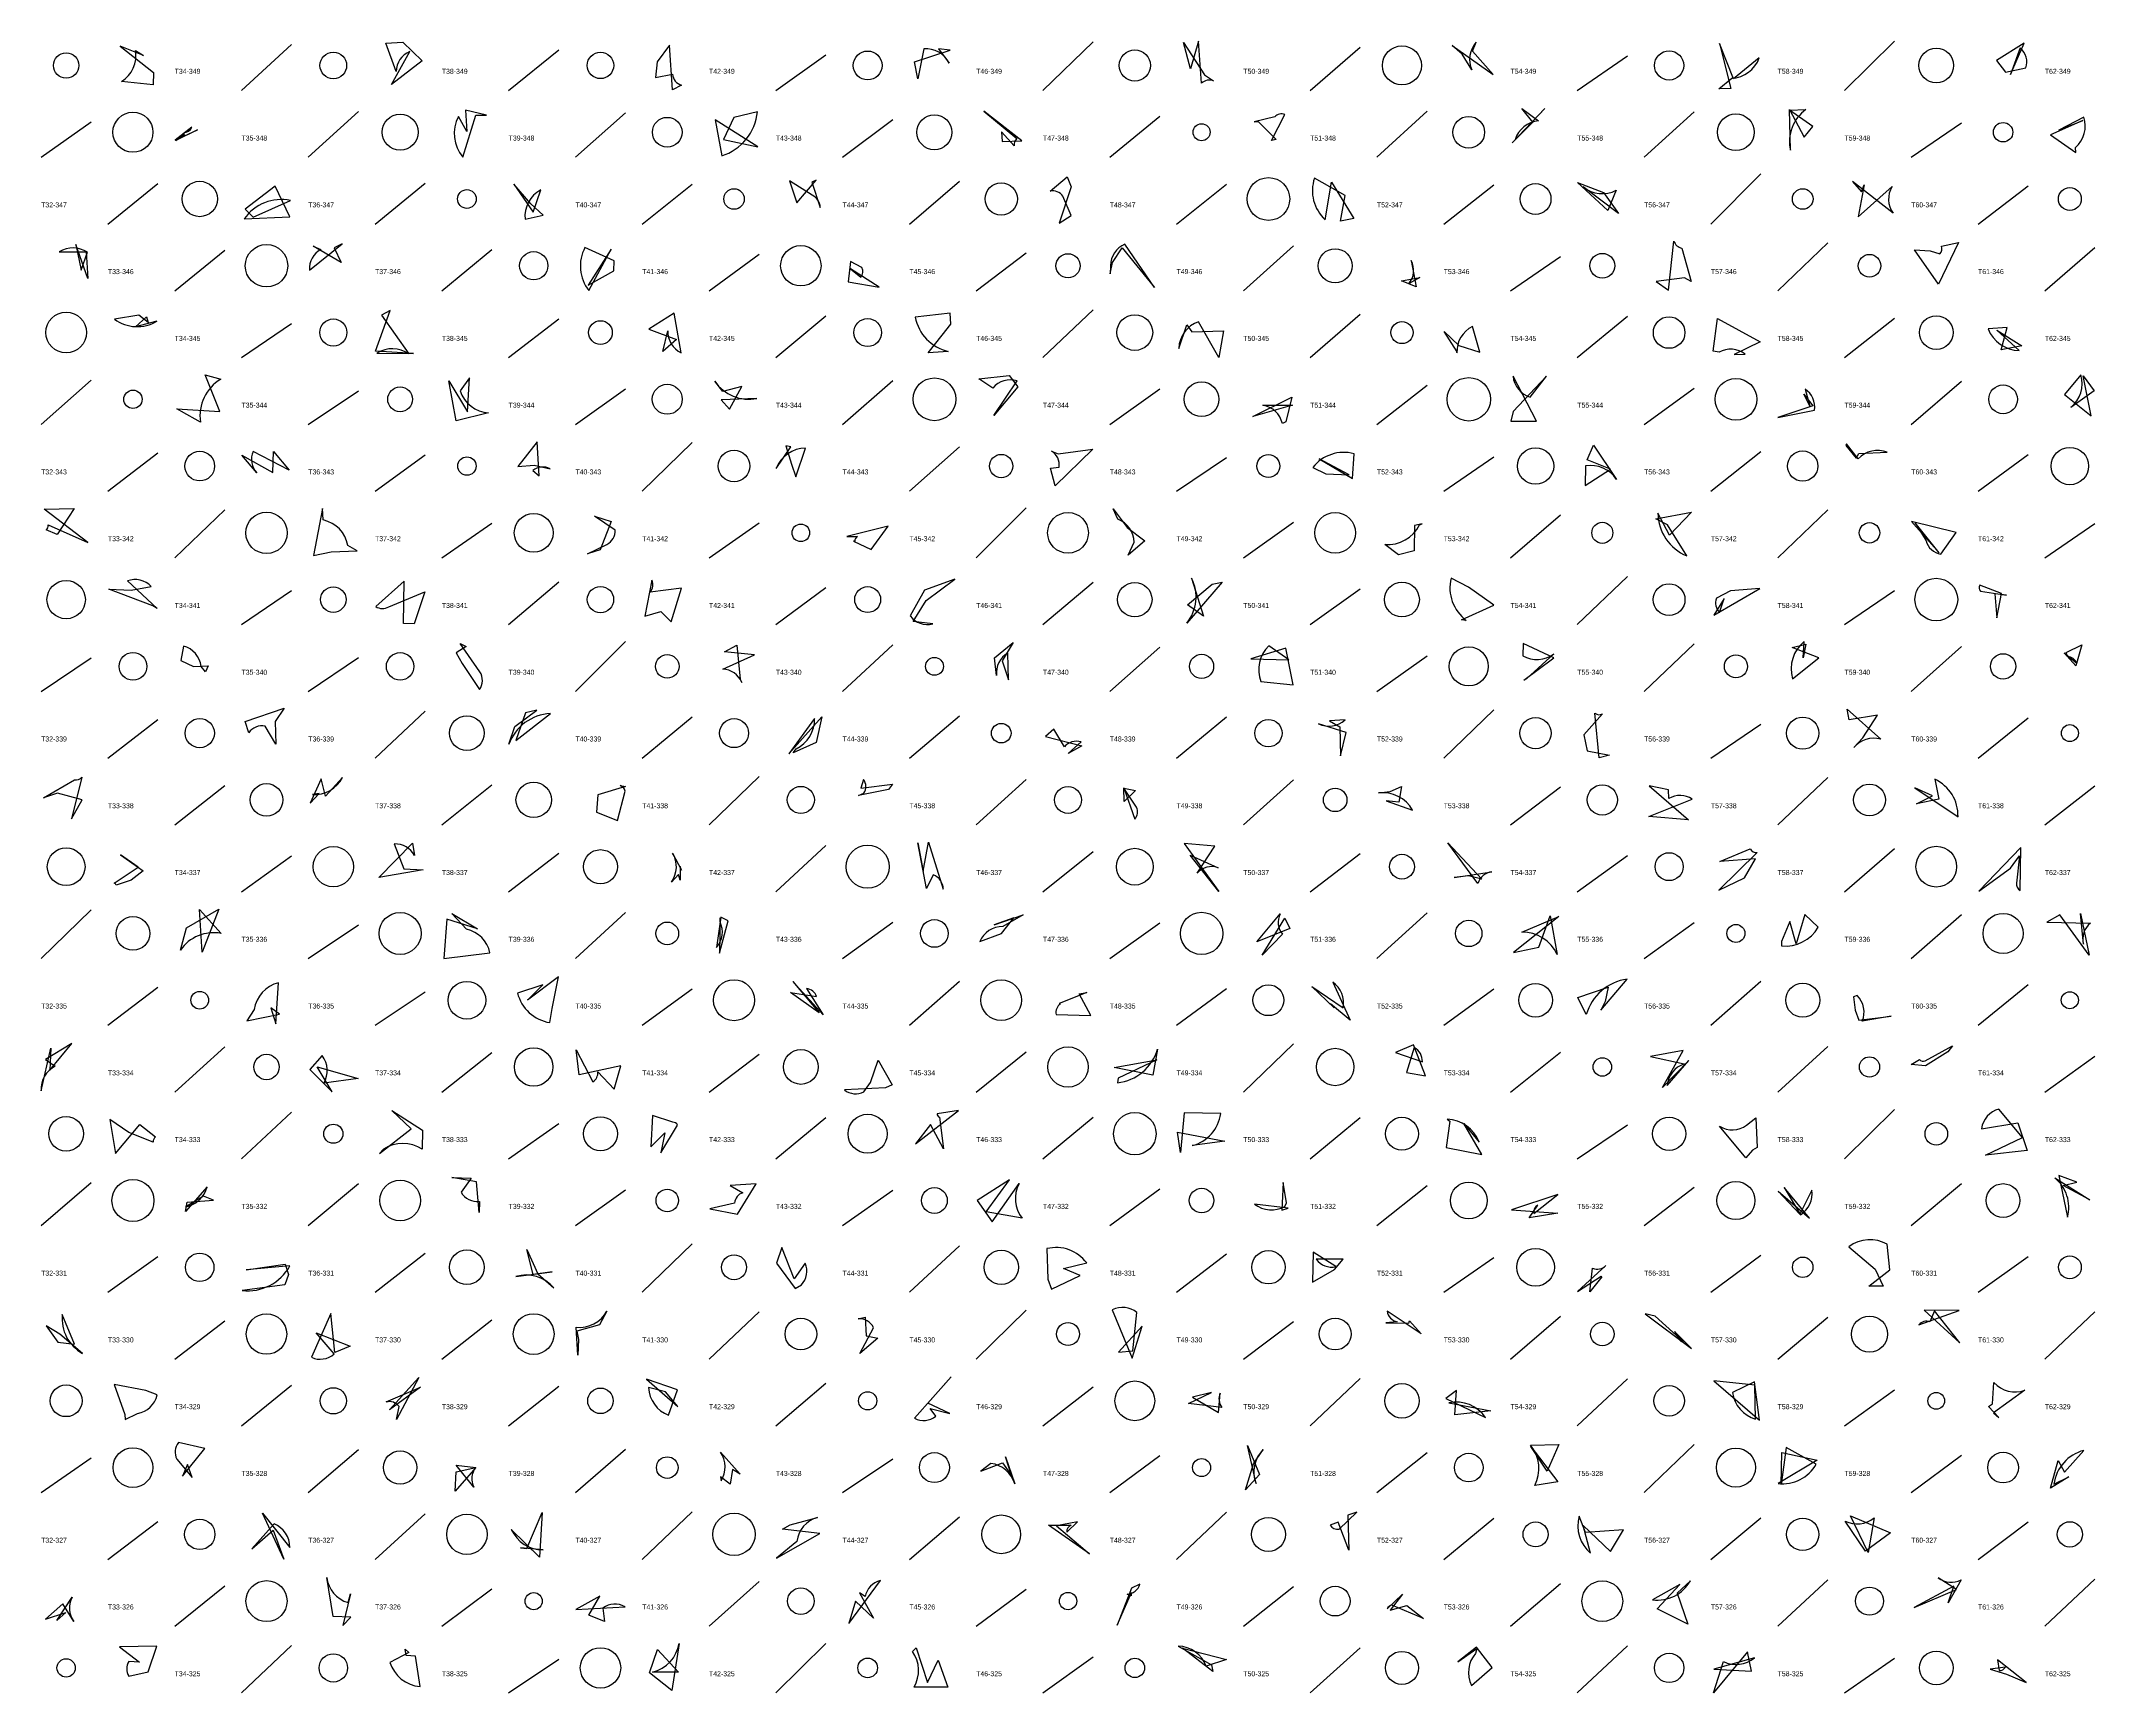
# Model space of a CAD drawing. Header units: millimetres. Extents: x -1 to 9990, y 0 to 15990.
# Drawn here: x 1280 to 2510, y 13000 to 13990 of the extents above; entities that cross this region are included whole.
import ezdxf

# ---------------------------------------------------------------- set-up
doc = ezdxf.new("R2010")
doc.units = ezdxf.units.MM
doc.layers.add('TEXT', color=3, linetype='Continuous')
doc.layers.add('WALL', color=1, linetype='Continuous')

msp = doc.modelspace()

# ---------------------------------------------------------------- linework, layer by layer
for points in [[(1347.4, 13970.7), (1347.2, 13963.4), (1328.2, 13965.4, 0.3), (1336.6, 13983.9), (1341.3, 13981), (1327.4, 13986.5)], [(1508.3, 13977.8), (1489.8, 13963.6), (1500.8, 13983.3, 0.3), (1492.6, 13971.3), (1486.5, 13988.4), (1496.7, 13988.9)], [(1649, 13977.1), (1647.9, 13967.8), (1658.1, 13969.7, 0.3), (1663.5, 13963.2), (1658.2, 13960.3), (1656.3, 13987.2)], [(1964.1, 13988.8), (1976.7, 13969.3), (1982.2, 13965.7, 0.3), (1974.9, 13964.3), (1973.1, 13989.5), (1968.4, 13973)], [(2149.6, 13969.5), (2137.3, 13983.6), (2139.5, 13988.9, 0.3), (2136.8, 13972.3), (2131, 13981.8), (2125, 13986.9)], [(2292, 13961.1), (2284.7, 13961), (2292.5, 13967.3, 0.3), (2309, 13979.5), (2293.5, 13967), (2285.1, 13988.2)], [(2451.1, 13977.9), (2456.5, 13970.9), (2468.7, 13973.5, 0.3), (2465.3, 13985.6), (2459.5, 13969.6), (2467.6, 13988.3)], [(1824.5, 13984.2), (1817.4, 13984.9), (1823.9, 13976.4, 0.3), (1808.7, 13984.9), (1805.1, 13966.9), (1803.1, 13977.1)], [(2173.4, 13941), (2166.8, 13949.3), (2176.7, 13941.9, 0.3), (2162.8, 13930.5), (2180.5, 13949.2), (2160.9, 13928.6)], [(2341.1, 13938.4), (2327, 13948.2), (2336.9, 13948.6, 0.3), (2327.6, 13924.2), (2327, 13948.7), (2335.8, 13932.1)], [(1360.6, 13930.1), (1365.9, 13933.6), (1365.3, 13934.7, 0.3), (1370.3, 13938.1), (1360.3, 13930.2), (1373.6, 13936.5)], [(1534.2, 13948.3), (1534.9, 13935.5), (1529.9, 13944.4, 0.3), (1532.5, 13920.1), (1540.4, 13945.2), (1546.8, 13945.3)], [(1709.3, 13926.2), (1683.7, 13942.4), (1687.6, 13920.8, 0.3), (1709, 13947.3), (1694.9, 13943.8), (1688.7, 13930.6)], [(1867.3, 13929.9), (1844.6, 13947.6), (1864.4, 13931.2, 0.3), (1862.8, 13926.8), (1855.1, 13935.2), (1855.5, 13929.4)], [(2019.7, 13930.7), (2016.9, 13930), (2024.8, 13945.6, 0.3), (2018.8, 13944.2), (2006.5, 13941.2), (2008.9, 13941.4)], [(2483.4, 13933.5), (2498.6, 13922.9), (2498.3, 13925.9, 0.3), (2503.4, 13944.1), (2488.4, 13936.2), (2502.7, 13942)], [(1402.2, 13888.9), (1407, 13884.1), (1429.3, 13894.1, 0.3), (1401.7, 13883.2), (1428.9, 13884.4), (1420.1, 13902.7)], [(1563.2, 13903.8), (1574.7, 13887.2), (1579.2, 13900.4, 0.3), (1569.8, 13882.9), (1580.7, 13885.3), (1573.3, 13892.1)], [(1744.1, 13906.3), (1741.6, 13905), (1746.6, 13889.9, 0.3), (1741.7, 13897.2), (1728.2, 13905.8), (1732.5, 13892.8)], [(1889.6, 13880.5), (1896.9, 13885.1), (1891.9, 13896.7, 0.3), (1884.4, 13899.7), (1894.5, 13908.2), (1896.8, 13902.2)], [(2058.1, 13881.8), (2060.9, 13897.1), (2042.6, 13907.5, 0.3), (2049.1, 13882.6), (2052.8, 13905.1), (2066.2, 13883.3)], [(2215.6, 13898.9), (2224.7, 13886.4), (2203.6, 13902.3, 0.3), (2223.3, 13900.2), (2218.3, 13888.2), (2200.2, 13904.8)], [(2371.9, 13903.4), (2368.3, 13884.3), (2388.5, 13902.4, 0.3), (2389.1, 13886.5), (2364.9, 13905.4), (2370.2, 13899.3)], [(1300.7, 13867.7), (1303.9, 13852.4), (1307.7, 13863.1, 0.3), (1290.9, 13863.3), (1306.9, 13863.3), (1307.9, 13847.4)], [(1459.6, 13857), (1442.9, 13866.8), (1447.6, 13864.8, 0.3), (1440.7, 13852.4), (1460.3, 13868.2), (1455.5, 13865.8)], [(1623, 13851.9), (1623.2, 13857.9), (1605.7, 13866, 0.3), (1608.1, 13840.2), (1621.3, 13865), (1607.6, 13843.3)], [(1927.4, 13865.7), (1946.8, 13842), (1929, 13867.9, 0.3), (1920.4, 13855), (1920.2, 13850.1), (1921.7, 13856.9)], [(2247.2, 13845.6), (2254.6, 13840.3), (2257.9, 13869.8, 0.3), (2262.7, 13865.6), (2268.1, 13845.6), (2264.3, 13847.8)], [(2402, 13864.6), (2411.4, 13864), (2417.2, 13862.1, 0.3), (2418.1, 13866.8), (2428.3, 13869), (2416.3, 13843.9)], [(1781.8, 13842.2), (1764.7, 13853.2), (1771, 13848.1, 0.3), (1771.5, 13853.9), (1764.7, 13857.5), (1763.3, 13845.4)], [(2105.7, 13847.9), (2099.3, 13844.3), (2099.1, 13844.2, 0.3), (2100.6, 13858.1), (2103.5, 13842.4), (2094.8, 13846)], [(1344.1, 13821.1), (1338.5, 13825.5), (1323.9, 13823, 0.3), (1349.4, 13821.8), (1336.5, 13818.5), (1343.2, 13824.5)], [(1489, 13828.3), (1483.9, 13825.5), (1500.2, 13802.2, 0.3), (1481.1, 13802.7), (1503, 13802.4), (1480.2, 13803.8)], [(1660.5, 13810.9), (1652.3, 13803.6), (1655.3, 13816.1, 0.3), (1663.4, 13802.9), (1659.2, 13826.7), (1643.9, 13817)], [(1824.8, 13820.1), (1824.4, 13826.7), (1803.5, 13824.3, 0.3), (1823.3, 13803.7), (1811.3, 13802.8), (1819.7, 13813.4)], [(1988.1, 13816.1), (1985.3, 13800.1), (1973.1, 13821.5, 0.3), (1961.3, 13805.5), (1966.2, 13819.6), (1969.2, 13815.4)], [(2129, 13807.2), (2141.6, 13803.3), (2137.2, 13818.6, 0.3), (2127.9, 13802.9), (2128, 13803.5), (2120.3, 13815.6)], [(2309.6, 13809.5), (2293.9, 13801.9), (2300.5, 13802, 0.3), (2284.9, 13803.2), (2281.4, 13803.8), (2283.9, 13823.5)], [(2453.9, 13804.7), (2457.5, 13818.1), (2446, 13817.2, 0.3), (2464.7, 13804.2), (2451.2, 13816.5), (2466.2, 13807)], [(1387, 13767.6), (1378.3, 13789.6), (1387.6, 13787.1, 0.3), (1375.4, 13761.4), (1364.1, 13767.7), (1361.3, 13769.2)], [(1865, 13782.4), (1850.5, 13765.2), (1864.6, 13786.1, 0.3), (1850, 13781.7), (1841.6, 13787.3), (1859.7, 13789.3)], [(2160.1, 13762), (2175.5, 13761.9), (2161.5, 13788.9, 0.3), (2171.8, 13776.2), (2181.6, 13788.9), (2161.5, 13767.6)], [(2502.9, 13789), (2509.5, 13780), (2495.6, 13770.1, 0.3), (2501.6, 13789.6), (2491.8, 13777.8), (2507.8, 13765)], [(1535.4, 13767.4), (1536.6, 13787.8), (1530.9, 13780.1, 0.3), (1548, 13766.8), (1528.5, 13762.2), (1524.1, 13786.1)], [(1699.7, 13782.6), (1688.3, 13779.7), (1683.5, 13785.8, 0.3), (1708.6, 13775.5), (1687.3, 13774.6), (1692.3, 13769.1)], [(2341, 13771), (2320.1, 13764.1), (2342, 13768.4, 0.3), (2336.4, 13781.1), (2339.2, 13770.8), (2335.6, 13778.1)], [(2029.1, 13776.2), (2025.5, 13761.5), (2023.4, 13760.5, 0.3), (2011.7, 13771.5), (2029.4, 13771.5), (2005.7, 13764.6)], [(1419.2, 13743.7), (1428.6, 13732.5), (1407, 13743.8, 0.3), (1409.1, 13730.9), (1400.3, 13741.5), (1418.7, 13731.2)], [(1565.6, 13734.8), (1575.3, 13735.6), (1584.8, 13733.4, 0.3), (1574.5, 13732.3), (1578.2, 13729.2), (1577.1, 13749.5)], [(1729.3, 13736.1), (1732, 13728.5), (1737.8, 13745.8, 0.3), (1720.2, 13733.6), (1728.9, 13746.6), (1726, 13747.2)], [(1887.3, 13723.2), (1884.5, 13733.8), (1889.6, 13734.4, 0.3), (1885.2, 13744), (1889.1, 13742.3), (1909.8, 13745.2)], [(2045.5, 13739.4), (2065.3, 13727.5), (2066.3, 13742.4, 0.3), (2041.6, 13734.2), (2049.5, 13730.3), (2063.4, 13729.7)], [(2205.9, 13738.7), (2209.7, 13747.6), (2223.5, 13727, 0.3), (2204.9, 13735.1), (2204.7, 13723.3), (2219.9, 13733.1)], [(2367, 13739.7), (2368.7, 13742.5), (2385.6, 13743.3, 0.3), (2368.2, 13739.4), (2361.3, 13748.4), (2360.8, 13747.4)], [(1299.7, 13709.6), (1289.7, 13694.1), (1283.1, 13696.8, 0.3), (1284.2, 13699.7), (1307.9, 13689.3), (1281.9, 13709.2)], [(1453.7, 13683.7), (1469.2, 13684.3), (1463.7, 13687.5, 0.3), (1449, 13702.7), (1448.5, 13709.5), (1443.2, 13681.5)], [(1614.9, 13684.9), (1607.3, 13682.5), (1618.8, 13688.1, 0.3), (1623.8, 13696.7), (1611.4, 13705), (1621.3, 13701.8)], [(1941.1, 13690.2), (1931, 13681.6), (1934.7, 13689.4, 0.3), (1924.8, 13703.1), (1922, 13709.4), (1930.4, 13698.1)], [(2268.3, 13707.3), (2255.3, 13693.7), (2248.3, 13706.8, 0.3), (2265.6, 13681.2), (2254, 13699.7), (2247.1, 13703.3)], [(1787.2, 13698.9), (1762.6, 13692.8), (1769, 13692.8, 0.3), (1767.3, 13690), (1766.5, 13690), (1777.1, 13685)], [(2102.3, 13684.2), (2093, 13681.9), (2084.8, 13688, 0.3), (2105.5, 13699.7), (2107, 13700.3), (2102.5, 13699.3)], [(2416.8, 13683.1), (2402.4, 13700.9), (2408.9, 13690.3, 0.3), (2417.7, 13682.3), (2427, 13695.2), (2400.2, 13701.7)], [(1320.6, 13661.2), (1333.9, 13660.6), (1345.9, 13662.9, 0.3), (1331.7, 13666.2), (1349.6, 13649.7), (1346.9, 13651.3)], [(1497, 13640.7), (1497.4, 13666.1), (1480.4, 13650.9, 0.3), (1488.2, 13650.7), (1509.8, 13659.7), (1503.4, 13640.4)], [(1657.4, 13641.6), (1663.5, 13661.8), (1644.8, 13659.5, 0.3), (1645.7, 13666.6), (1641.5, 13645.1), (1651.2, 13647.9)], [(1827.2, 13667.3), (1809.1, 13660.6), (1800.5, 13645.2, 0.3), (1814, 13640.5), (1802.2, 13641.9), (1810.1, 13654.5)], [(1981.3, 13664.2), (1987.3, 13665.5), (1966.1, 13640.9, 0.3), (1968.9, 13667.9), (1976.1, 13645.1), (1966.5, 13651.8)], [(2149.2, 13652.2), (2134.9, 13662.5), (2124.4, 13667.8, 0.3), (2133.5, 13642.5), (2130.6, 13642.8), (2150, 13651.6)], [(2309.4, 13661.7), (2291.7, 13660.3), (2283.3, 13655.8, 0.3), (2285.2, 13647.3), (2287.9, 13655.7), (2281.8, 13645.6)], [(2451.2, 13644), (2454.1, 13658.6), (2441, 13663.6, 0.3), (2441.4, 13660), (2457, 13657.6), (2450.1, 13658.4)], [(1528.5, 13623.1), (1532.1, 13616.8), (1542.6, 13601.1, 0.3), (1542.8, 13611.7), (1530.9, 13628.8), (1534.5, 13626.9)], [(1855.6, 13618.4), (1859.3, 13607), (1859, 13623, 0.3), (1852.2, 13609.6), (1850.9, 13620.2), (1862.2, 13629.4)], [(2186, 13620.1), (2167.5, 13628.8), (2167.4, 13621.4, 0.3), (2186, 13622.5), (2169.5, 13607.5), (2167.9, 13606.7)], [(2336.8, 13628.4), (2335.2, 13620.2), (2335.9, 13629.9, 0.3), (2328.9, 13607.6), (2344.7, 13620.2), (2328.6, 13626.3)], [(1380, 13615.3), (1378.4, 13611.8), (1375.9, 13614.9, 0.3), (1365.2, 13627.2), (1363.6, 13618.5), (1371.2, 13615)], [(1696.7, 13627.7), (1698.6, 13607.4), (1699.6, 13605.4, 0.3), (1688.2, 13613.3), (1707.2, 13622), (1689.2, 13623.8)], [(2004.4, 13619.5), (2027.3, 13619), (2015.2, 13627.4, 0.3), (2010.5, 13605.9), (2029.9, 13603.9), (2025.4, 13625.9)], [(2498.5, 13615.4), (2491.6, 13623.1), (2499.1, 13617, 0.3), (2493.6, 13620.8), (2492.7, 13623.4), (2502.1, 13628)], [(1420.1, 13581.9), (1420.5, 13568.4), (1414.1, 13579.2, 0.3), (1404.4, 13575.2), (1402.3, 13581.9), (1425.5, 13589.9)], [(1570, 13587.1), (1564.3, 13570.6), (1585, 13586.8, 0.3), (1560.1, 13568.3), (1563.7, 13579), (1576.8, 13588.8)], [(1744.2, 13569.4), (1730.4, 13563.2), (1732.2, 13565.7, 0.3), (1743.2, 13583.7), (1727.8, 13562.6), (1747.5, 13584.7)], [(2058.1, 13561.5), (2061.6, 13575.3), (2045, 13580.6, 0.3), (2061, 13582.9), (2051.5, 13582.4), (2057.7, 13578.8)], [(2219.2, 13561.8), (2213.1, 13560.3), (2210.6, 13586.9, 0.3), (2215, 13586.5), (2203.9, 13573.9), (2206, 13564.5)], [(2362.9, 13583), (2361.6, 13589.3), (2381.7, 13571.4, 0.3), (2365.6, 13566.3), (2371, 13572.2), (2379.7, 13585.7)], [(1903.3, 13567.3), (1895.1, 13562.9), (1902.8, 13569.7, 0.3), (1892.8, 13566.7), (1886.5, 13577.4), (1881.6, 13572.9)], [(1289.9, 13539.1), (1281.5, 13536.2), (1299.9, 13547.1, 0.3), (1304.4, 13548.7), (1298.2, 13523.6), (1304.6, 13535.1)], [(1441.2, 13533.1), (1446.6, 13538.8), (1442.5, 13538.3, 0.3), (1460.5, 13548.5), (1450.4, 13537.3), (1447.7, 13547.6)], [(1612.6, 13527.6), (1625.1, 13522.6), (1629.7, 13540.3, 0.3), (1626.8, 13543.6), (1629.9, 13543.1), (1613.4, 13538.1)], [(1787.5, 13541.3), (1769.5, 13537.7), (1772.8, 13539, 0.3), (1772.6, 13547.3), (1771, 13542), (1789.8, 13544.5)], [(2093.2, 13533.6), (2085.5, 13534.4), (2101.4, 13528.9, 0.3), (2081, 13539.2), (2087.9, 13540.1), (2094.7, 13543.1)], [(2266.6, 13523.1), (2242.8, 13525.1), (2268.8, 13535.4, 0.3), (2254.9, 13535.8), (2254.6, 13541.1), (2243.1, 13543.4)], [(2412.8, 13537.4), (2402.2, 13542.2), (2428, 13524.9, 0.3), (2414.1, 13547.4), (2416.6, 13535.4), (2403.1, 13532.7)], [(1928.7, 13534.1), (1928.5, 13542.3), (1935, 13523.5, 0.3), (1936, 13530.6), (1928.4, 13542), (1935.5, 13540.6)], [(1482.2, 13488.5), (1502.5, 13509), (1503.6, 13501.7, 0.3), (1491.5, 13508.6), (1497.2, 13493.8), (1508.9, 13493.1)], [(1808.2, 13492.3), (1811.4, 13509.6), (1820.3, 13481.5, 0.3), (1814.3, 13490.2), (1810.3, 13481.9), (1805, 13509.3)], [(1985.4, 13480.1), (1968.2, 13501.8), (1984.9, 13494.4, 0.3), (1972.3, 13491.1), (1982.9, 13507.2), (1964.6, 13508.8)], [(2134.9, 13489.6), (2126.3, 13488.5), (2148.9, 13491.9, 0.3), (2140.4, 13484.9), (2122.4, 13509.3), (2142.8, 13487.6)], [(2306.7, 13499.8), (2285.3, 13498.2), (2303.5, 13505.7, 0.3), (2307.7, 13503.5), (2284.7, 13480.9), (2300.2, 13488.4)], [(2459.4, 13494.1), (2464.9, 13501.5), (2463.1, 13485.2, 0.3), (2465.2, 13480.7), (2465.7, 13506.5), (2440.4, 13480.4)], [(1341.2, 13492.6), (1333.9, 13487), (1325, 13484, 0.3), (1323.8, 13485.1), (1338.1, 13494.7), (1327.6, 13502.1)], [(1662.8, 13487), (1661.8, 13490.3), (1657.5, 13485.7, 0.3), (1658.2, 13503.1), (1663.6, 13492.9), (1662.7, 13495.1)], [(1376.4, 13443.7), (1374.9, 13469.4), (1387.8, 13455, 0.3), (1363.4, 13444.9), (1367.1, 13458.4), (1386.5, 13469.5)], [(1523, 13463.6), (1521.2, 13440), (1548.8, 13443.3, 0.3), (1534.7, 13457.5), (1525.9, 13466.9), (1541.3, 13457.8)], [(1691.5, 13462.5), (1687.1, 13464.7), (1684.5, 13446.6, 0.3), (1686.6, 13462), (1686.7, 13464.4), (1686.3, 13443.2)], [(1850.7, 13460.2), (1868.1, 13466.1), (1855.9, 13459.2, 0.3), (1842.1, 13450.1), (1855.2, 13455), (1862.5, 13464.3)], [(2027.8, 13457.9), (2008.1, 13450), (2022.1, 13466.7, 0.3), (2023.4, 13454.6), (2011.3, 13441.9), (2024.9, 13464.1)], [(2176.9, 13446.8), (2183.7, 13465.5), (2187.9, 13442.4, 0.3), (2166.8, 13455.8), (2188.9, 13465.2), (2161.8, 13443.6)], [(2327.3, 13462.1), (2322.2, 13450.2), (2322.3, 13447.6, 0.3), (2344.2, 13458.8), (2336.3, 13466.3), (2331.1, 13448.8)], [(2488.9, 13466.2), (2481.2, 13461.8), (2507.3, 13461.2, 0.3), (2503.1, 13448.5), (2501.4, 13466.9), (2506.5, 13441.9)], [(1417.5, 13410.4), (1420.5, 13400.8), (1422.2, 13425.5, 0.3), (1407.6, 13409.4), (1403.3, 13402.7), (1422.7, 13406.6)], [(1571.2, 13415.1), (1580.5, 13424.2), (1565.3, 13419.3, 0.3), (1584.7, 13401.6), (1586, 13410), (1589.8, 13429)], [(1745.9, 13407.5), (1728.8, 13419.6), (1744.4, 13417.2, 0.3), (1738.4, 13422), (1748.3, 13406.3), (1730.2, 13426.3)], [(1906.2, 13419.7), (1889.7, 13413.1), (1890.5, 13412.9, 0.3), (1887.9, 13406.4), (1908.7, 13405.8), (1901.6, 13418.9)], [(2054.4, 13410.5), (2041, 13423.2), (2059.8, 13410.4, 0.3), (2053.5, 13425.8), (2063.9, 13403.1), (2052.2, 13412.9)], [(2216.7, 13414.2), (2214, 13409), (2229.9, 13427.6, 0.3), (2205.4, 13406.4), (2200.3, 13416.7), (2218.5, 13422.8)], [(2368.7, 13403), (2388, 13405.4), (2370.7, 13402.4, 0.3), (2367.6, 13417.8), (2365.4, 13417), (2366.5, 13409.1)], [(1298.4, 13389), (1282.7, 13379.4), (1288.5, 13375.5, 0.3), (1280, 13360.8), (1285.9, 13386.3), (1285.3, 13373)], [(1602.2, 13370.3), (1600.5, 13385.2), (1610.4, 13366.2, 0.3), (1613.4, 13372), (1623.2, 13361.7), (1627.1, 13375.7)], [(1948.2, 13379.2), (1925.1, 13368.3), (1924.6, 13365.5, 0.3), (1948.6, 13385.6), (1945.7, 13370), (1922.6, 13374.6)], [(2101.9, 13388.2), (2091.1, 13383.6), (2107.2, 13378.1, 0.3), (2102.3, 13386.6), (2097.8, 13371.7), (2109.1, 13369.6)], [(2263.5, 13384.8), (2243.9, 13381.2), (2264, 13376.8, 0.3), (2253.8, 13364), (2266.7, 13378.9), (2251.1, 13362.7)], [(2408.6, 13375.7), (2400, 13376.5), (2404.9, 13379.4, 0.3), (2408.3, 13378.6), (2424.7, 13387.7), (2422, 13384.1)], [(1445.4, 13375.1), (1469.9, 13368.2), (1449.4, 13365.3, 0.3), (1448.3, 13381.8), (1440.9, 13373.5), (1454.3, 13360.2)], [(1789.6, 13364.3), (1785.7, 13362.6), (1761.1, 13361.3, 0.3), (1772.7, 13360.2), (1776.7, 13365.8), (1781.4, 13379.1)], [(1490.1, 13348.9), (1508.4, 13337.2), (1508.3, 13325.7, 0.3), (1485, 13325.8), (1482.6, 13323.1), (1501.6, 13338)], [(1653.5, 13335.5), (1651.2, 13323.6), (1661.2, 13340.2, 0.3), (1658.3, 13341.9), (1646.1, 13345.9), (1645.1, 13327.2)], [(1803.7, 13328.9), (1829.5, 13348.9), (1816.6, 13346.9, 0.3), (1818, 13344.9), (1820.5, 13326), (1812.6, 13340.6)], [(1960.5, 13336), (1988.9, 13330.6), (1969.4, 13327.9, 0.3), (1986.5, 13347.1), (1964.5, 13347.5), (1962.3, 13323.8)], [(2444.4, 13322.1), (2466.6, 13332.8), (2452.5, 13349.8, 0.3), (2442.1, 13338), (2463.9, 13341.5), (2469.4, 13325)], [(1324.6, 13323.1), (1339.1, 13340.5), (1348.6, 13333.1, 0.3), (1347.2, 13330), (1332.5, 13335.7), (1321.1, 13343.5)], [(2142.8, 13322.5), (2132.1, 13341.1), (2141.2, 13330, 0.3), (2122.1, 13343.7), (2123.6, 13342.6), (2121.4, 13326.8)], [(2305, 13325.2), (2301, 13320.6), (2285.2, 13339.5, 0.3), (2301.4, 13340.1), (2307, 13344.6), (2307.8, 13326.7)], [(2499.1, 13306), (2488.4, 13309.9), (2493.5, 13285, 0.3), (2486, 13308.5), (2507, 13295.4), (2490.9, 13303.9)], [(1383.3, 13295.3), (1377.2, 13297.6), (1366.6, 13291.3, 0.3), (1379.4, 13303.2), (1366.5, 13288.5), (1367.5, 13294.1)], [(1526, 13308.8), (1537.5, 13308.4), (1531.5, 13300, 0.3), (1542.5, 13294.5), (1542.4, 13287.9), (1540.8, 13306.2)], [(1708.3, 13304.9), (1692.6, 13303.9), (1700.2, 13299.7, 0.3), (1695.3, 13293.5), (1680.5, 13290.1), (1697.1, 13286.9)], [(1840.5, 13295.1), (1849.6, 13282.3), (1865.7, 13305.1, 0.3), (1867.5, 13284.4), (1845.9, 13288.2), (1860, 13307.3)], [(2023, 13289.3), (2026.8, 13290.4), (2006.7, 13292.9, 0.3), (2024.9, 13291.5), (2025.9, 13293.6), (2023.9, 13305.8)], [(2188.3, 13287.4), (2171.2, 13284.6), (2176.4, 13292.3, 0.3), (2173.9, 13287.3), (2188.3, 13298.6), (2160.5, 13289.5)], [(2339, 13284.4), (2323.9, 13302.9), (2333.6, 13286.5, 0.3), (2340.5, 13301.2), (2333.3, 13286.8), (2320.2, 13300.6)], [(1570.9, 13265.6), (1577.4, 13251.1), (1587, 13242.6, 0.3), (1564.3, 13249.5), (1586, 13252.3), (1574.6, 13250.6)], [(1720.4, 13257.5), (1731.5, 13242.2), (1735.3, 13244.5, 0.3), (1737.6, 13257.4), (1731, 13248.1), (1723.7, 13266.8)], [(1902.3, 13250), (1892.2, 13254.2), (1906.2, 13257.6, 0.3), (1882.4, 13266.2), (1883, 13247.8), (1885.1, 13241.8)], [(2054.6, 13253.7), (2059.8, 13259.9), (2043.7, 13259.8, 0.3), (2055.4, 13255.4), (2041.9, 13264), (2041.5, 13246.1)], [(2374.5, 13243.7), (2387.1, 13253.5), (2385.6, 13268.8, 0.3), (2362.7, 13267.3), (2378.3, 13253.8), (2383.1, 13243.6)], [(1428.2, 13250.6), (1425.9, 13244.4), (1400.4, 13241, 0.3), (1429, 13255.8), (1402.9, 13253.4), (1426.1, 13256.8)], [(2214.6, 13249.3), (2207.5, 13240.2), (2209.2, 13254.4, 0.3), (2217.1, 13256), (2200.1, 13240.4), (2214.3, 13249.7)], [(1290, 13210.1), (1300, 13209), (1292.7, 13226.7, 0.3), (1304.8, 13203.4), (1291.3, 13215), (1283, 13219.9)], [(1455.9, 13204), (1453.6, 13227.3), (1441.9, 13201.1, 0.3), (1455.5, 13203.1), (1444.8, 13215.8), (1465.1, 13207.8)], [(1601.9, 13211.8), (1601.5, 13202.4), (1600.4, 13219.1, 0.3), (1618.9, 13228.8), (1614.4, 13220.6), (1600.8, 13216.8)], [(1781.1, 13212.6), (1770.4, 13203.4), (1778.6, 13218.8, 0.3), (1769.4, 13224.2), (1773.6, 13225.2), (1774.2, 13213.9)], [(1925.3, 13204.2), (1933.9, 13204.9), (1936.3, 13227.9, 0.3), (1921.5, 13229.5), (1933.4, 13200.6), (1939.5, 13219.7)], [(2099.6, 13223), (2106.5, 13215.1), (2086.1, 13228.7, 0.3), (2092.1, 13222.3), (2085.4, 13221.7), (2099.2, 13221.6)], [(2268.3, 13206.4), (2258.2, 13216.5), (2261, 13212, 0.3), (2263.6, 13210.3), (2246.7, 13225.8), (2240.6, 13227.2)], [(2429.1, 13209.8), (2413.9, 13228.9), (2411.2, 13222.4, 0.3), (2404.6, 13220.6), (2428.7, 13229.1), (2407.8, 13229.4)], [(1506.2, 13188.9), (1492.8, 13163.8), (1494.4, 13171.6, 0.3), (1486.7, 13174.3), (1507.2, 13183.2), (1488.6, 13169.7)], [(1661.3, 13171.6), (1653.9, 13180.4), (1643.8, 13183, 0.3), (1655.8, 13166.4), (1661.2, 13181.6), (1642.5, 13187.9)], [(1811.1, 13173.5), (1825, 13189.4), (1803.1, 13164.6, 0.3), (1815.8, 13165.8), (1812.4, 13170.5), (1824.3, 13167.5)], [(2309.2, 13163.4), (2306.1, 13186.3), (2292.9, 13179.9, 0.3), (2306.8, 13164.1), (2306.4, 13184.4), (2281.7, 13186.9)], [(2446.3, 13171.6), (2448.6, 13173.1), (2449.5, 13186, 0.3), (2468.1, 13181.3), (2449.3, 13167.9), (2452.5, 13165.1)], [(1330.2, 13166.8), (1330.3, 13163.8), (1337.8, 13167.4, 0.3), (1349.6, 13178.5), (1342.7, 13181.1), (1323.8, 13184.7)], [(1969.6, 13177.1), (1985.2, 13168.1), (1986.2, 13179.6, 0.3), (1987.2, 13171.1), (1967.2, 13173.4), (1980.9, 13180)], [(2127.7, 13181.1), (2121.3, 13176.4), (2145, 13165.1, 0.3), (2123.1, 13173.8), (2148.2, 13169.1), (2126.6, 13166.6)], [(1364.7, 13129.9), (1378, 13146.5), (1362.2, 13150, 0.3), (1361.3, 13140.1), (1370.5, 13129.1), (1367.7, 13136.9)], [(1692.6, 13125.1), (1686.8, 13129.4), (1687.2, 13127, 0.3), (1686.9, 13144.3), (1698.7, 13131), (1694.1, 13133.9)], [(1861.2, 13130.2), (1857.5, 13141.5), (1863.1, 13125.2, 0.3), (1848.8, 13137.5), (1842.7, 13132.8), (1855.8, 13137.8)], [(2001.3, 13121.6), (2006.1, 13137.2), (2011.9, 13145.8, 0.3), (2007.6, 13125.4), (2002.4, 13148.3), (2009.7, 13130.8)], [(2172.1, 13147.6), (2188.4, 13126.4), (2174.5, 13124.2, 0.3), (2172, 13148.4), (2189, 13148.9), (2182, 13132.9)], [(2322.5, 13144), (2343.6, 13139.5), (2320.2, 13125.4, 0.3), (2343.1, 13137.1), (2325, 13147), (2322, 13124.8)], [(2487.9, 13139.2), (2491.8, 13132.3), (2503.3, 13145.3, 0.3), (2485.4, 13125.1), (2494.4, 13129.4), (2483.3, 13122.7)], [(1527.9, 13120.8), (1528.6, 13132.5), (1540.3, 13135.1, 0.3), (1539.2, 13123.2), (1528.6, 13136.5), (1540.4, 13135.1)], [(1425.4, 13080.2), (1412.5, 13107.6), (1429, 13087.2, 0.3), (1419.5, 13101.3), (1406.2, 13086.4), (1419, 13097.6)], [(1580.1, 13108), (1578.5, 13081.4), (1561.6, 13097.9, 0.3), (1580.6, 13085.8), (1567.1, 13087), (1570.9, 13086.6)], [(1724, 13098.2), (1728.5, 13100.8), (1744.9, 13105.2, 0.3), (1732.6, 13090.8), (1720.4, 13080.8), (1746.4, 13095.5)], [(1907.8, 13083.3), (1883.4, 13100.6), (1896.8, 13100.5, 0.3), (1894.2, 13096.4), (1900.7, 13102.6), (1888.2, 13100.1)], [(2063.1, 13085.5), (2056.7, 13102.4), (2052, 13100.6, 0.3), (2057.3, 13098.1), (2067.9, 13108.3), (2062.6, 13106.5)], [(2227.6, 13097.7), (2205, 13096.1), (2201.1, 13105.9, 0.3), (2208, 13083.8), (2203.5, 13100.3), (2219.8, 13084.7)], [(2387.5, 13095.9), (2372.6, 13084.9), (2360.4, 13103, 0.3), (2377.7, 13104.9), (2374.1, 13084.1), (2363.6, 13106.2)], [(1465.4, 13045.3), (1455, 13045.8), (1451.1, 13069.2, 0.3), (1463.8, 13054.1), (1465.2, 13059.3), (1460.6, 13040.5)], [(1767.8, 13054.9), (1763.8, 13041.5), (1782.6, 13067.3, 0.3), (1773.5, 13057.7), (1770.1, 13060), (1778.5, 13044.7)], [(1933, 13060.2), (1932.8, 13058.1), (1930.4, 13059.1, 0.3), (1938.1, 13065.1), (1933.1, 13062.7), (1924.4, 13040.7)], [(2247.9, 13050.4), (2261.4, 13065), (2245.1, 13055.7, 0.3), (2267.8, 13067.2), (2259.9, 13059.8), (2266.2, 13041.1)], [(2401.8, 13051.2), (2427.1, 13061.9), (2416.2, 13068.9, 0.3), (2429.8, 13067.8), (2422.1, 13054), (2425.6, 13063.9)], [(1294.8, 13048.2), (1289.5, 13043.4), (1298.6, 13057.3, 0.3), (1299.6, 13042.7), (1293.1, 13053.4), (1282.6, 13044.1)], [(1614.6, 13058), (1600.3, 13049.9), (1629.7, 13051.6, 0.3), (1616.4, 13050.8), (1617.4, 13042.7), (1608, 13046.6)], [(2097.9, 13052.3), (2107.8, 13044.5), (2089, 13052.6, 0.3), (2086.2, 13050.3), (2095.4, 13059.1), (2087.9, 13049.5)], [(1326.9, 13027.7), (1338.9, 13018.4), (1332.6, 13018.8, 0.3), (1332.6, 13010.1), (1344.2, 13012.6), (1349.3, 13028)], [(1498.1, 13026.2), (1500.2, 13024.2), (1488.8, 13018.3, 0.3), (1507, 13003.8), (1504.2, 13022.1), (1498.6, 13022.5)], [(1649.1, 13026.1), (1661.7, 13012.4), (1646.2, 13012.4, 0.3), (1662.1, 13029.7), (1657.8, 13001.5), (1644.4, 13012.1)], [(1817.2, 13019.7), (1823.1, 13003.4), (1802.8, 13003.5, 0.3), (1801.8, 13024.8), (1804.1, 13027), (1810.9, 13006.2)], [(1963.5, 13026.8), (1989.9, 13020.1), (1977.8, 13016.1, 0.3), (1961, 13028.1), (1981, 13016.8), (1981.8, 13012.8)], [(2128.4, 13018.7), (2139.8, 13026.6), (2139.1, 13023.7, 0.3), (2136.6, 13004.5), (2149, 13015.2), (2139.7, 13027.5)], [(2302, 13024.7), (2281.6, 13000), (2287.5, 13018.9, 0.3), (2306.2, 13021.1), (2281.7, 13014.3), (2304.3, 13013.1)], [(2468.8, 13006.3), (2451.6, 13019.9), (2452.6, 13013.4, 0.3), (2456.4, 13015.5), (2447.2, 13014.2), (2457.1, 13011.2)]]:
    msp.add_lwpolyline(points, format="xyb", close=True)
for centre, radius in [((2095, 13975), 11.7), ((2415, 13975), 10.4), ((1295, 13975), 7.62), ((1455, 13975), 7.98), ((1615, 13975), 7.91), ((1775, 13975), 8.65), ((1935, 13975), 9.31), ((2255, 13975), 8.76), ((1335, 13935), 12), ((1495, 13935), 10.8), ((1655, 13935), 8.92), ((1815, 13935), 10.5), ((1975, 13935), 5.11), ((2135, 13935), 9.51), ((2295, 13935), 11), ((2455, 13935), 5.83), ((1375, 13895), 10.6), ((1535, 13895), 5.61), ((1695, 13895), 6.14), ((1855, 13895), 9.68), ((2015, 13895), 12.8), ((2175, 13895), 9.24), ((2335, 13895), 6.17), ((2495, 13895), 6.86), ((1415, 13855), 12.7), ((1575, 13855), 8.46), ((1735, 13855), 12.1), ((2055, 13855), 10.2), ((2215, 13855), 7.43), ((1895, 13855), 7.21), ((2375, 13855), 6.81), ((1295, 13815), 12.2), ((1935, 13815), 10.7), ((1455, 13815), 8.14), ((1615, 13815), 7.09), ((1775, 13815), 8.34), ((2095, 13815), 6.63), ((2255, 13815), 9.46), ((2415, 13815), 10.1), ((1335, 13775), 5.49), ((1495, 13775), 7.41), ((1655, 13775), 8.98), ((1815, 13775), 12.8), ((1975, 13775), 10.4), ((2135, 13775), 13), ((2295, 13775), 12.5), ((2455, 13775), 8.61), ((1375, 13735), 8.92), ((1535, 13735), 5.52), ((1695, 13735), 9.45), ((1855, 13735), 6.99), ((2015, 13735), 6.85), ((2175, 13735), 10.9), ((2335, 13735), 9.08), ((2495, 13735), 11.2), ((1415, 13695), 12.4), ((1575, 13695), 11.6), ((1895, 13695), 12.2), ((2055, 13695), 12.2), ((1735, 13695), 5.27), ((2215, 13695), 6.3), ((2375, 13695), 6.1), ((1295, 13655), 11.5), ((2415, 13655), 12.8), ((1455, 13655), 7.63), ((1615, 13655), 7.88), ((1775, 13655), 7.76), ((1935, 13655), 10.3), ((2095, 13655), 10.4), ((2255, 13655), 9.5), ((1335, 13615), 8.27), ((1495, 13615), 8.23), ((1655, 13615), 7.07), ((1815, 13615), 5.36), ((1975, 13615), 7.22), ((2135, 13615), 11.7), ((2295, 13615), 6.9), ((2455, 13615), 7.59), ((1375, 13575), 8.77), ((1535, 13575), 10.4), ((1695, 13575), 8.69), ((1855, 13575), 5.86), ((2015, 13575), 8.16), ((2175, 13575), 9.34), ((2335, 13575), 9.66), ((2495, 13575), 5.09), ((1415, 13535), 9.76), ((1575, 13535), 10.6), ((1735, 13535), 8.1), ((1895, 13535), 8.05), ((2215, 13535), 9.08), ((2375, 13535), 9.52), ((2055, 13535), 7.04), ((1295, 13495), 11.3), ((1455, 13495), 12.1), ((1775, 13495), 12.9), ((1935, 13495), 11), ((2415, 13495), 12.2), ((1615, 13495), 10.2), ((2095, 13495), 7.43), ((2255, 13495), 8.37), ((1335, 13455), 10.1), ((1495, 13455), 12.6), ((1655, 13455), 6.81), ((1815, 13455), 8.29), ((1975, 13455), 12.7), ((2135, 13455), 7.91), ((2295, 13455), 5.38), ((2455, 13455), 12), ((1375, 13415), 5.3), ((1535, 13415), 11.3), ((1695, 13415), 12.3), ((1855, 13415), 12.2), ((2015, 13415), 9.25), ((2175, 13415), 10.1), ((2335, 13415), 10.2), ((2495, 13415), 5.12), ((1575, 13375), 11.5), ((1735, 13375), 10.4), ((1895, 13375), 12.1), ((2055, 13375), 11.2), ((1415, 13375), 7.6), ((2215, 13375), 5.53), ((2375, 13375), 6.06), ((1775, 13335), 11.7), ((1935, 13335), 12.7), ((1295, 13335), 10.4), ((1455, 13335), 5.73), ((1615, 13335), 10.2), ((2095, 13335), 9.85), ((2255, 13335), 9.96), ((2415, 13335), 6.76), ((1335, 13295), 12.6), ((1495, 13295), 12.2), ((1655, 13295), 6.73), ((1815, 13295), 7.72), ((1975, 13295), 7.35), ((2135, 13295), 11), ((2295, 13295), 11.4), ((2455, 13295), 10.1), ((1375, 13255), 8.52), ((1535, 13255), 10.4), ((1695, 13255), 7.46), ((1855, 13255), 10.3), ((2015, 13255), 10), ((2175, 13255), 11.3), ((2335, 13255), 6.12), ((2495, 13255), 6.84), ((1415, 13215), 12.1), ((1575, 13215), 12.2), ((1735, 13215), 9.48), ((2055, 13215), 9.54), ((2375, 13215), 10.8), ((1895, 13215), 6.84), ((2215, 13215), 7.05), ((1935, 13175), 11.9), ((1295, 13175), 9.49), ((1455, 13175), 7.88), ((1615, 13175), 7.65), ((1775, 13175), 5.43), ((2095, 13175), 10.3), ((2255, 13175), 9.14), ((2415, 13175), 5), ((1335, 13135), 11.9), ((1495, 13135), 10), ((1655, 13135), 6.47), ((1815, 13135), 9), ((1975, 13135), 5.4), ((2135, 13135), 8.6), ((2295, 13135), 11.7), ((2455, 13135), 9.21), ((1375, 13095), 9.12), ((1535, 13095), 12.1), ((1695, 13095), 12.7), ((1855, 13095), 11.6), ((2015, 13095), 10.2), ((2175, 13095), 7.48), ((2335, 13095), 9.7), ((2495, 13095), 7.6), ((1415, 13055), 12.3), ((1735, 13055), 7.99), ((2055, 13055), 8.9), ((2215, 13055), 12.2), ((2375, 13055), 8.4), ((1575, 13055), 5.13), ((1895, 13055), 5.2), ((1615, 13015), 12.1), ((1295, 13015), 5.49), ((1455, 13015), 8.48), ((1775, 13015), 5.88), ((1935, 13015), 5.84), ((2095, 13015), 9.92), ((2255, 13015), 8.8), ((2415, 13015), 10.1)]:
    msp.add_circle(centre, radius)
at = {"layer": 'WALL'}
for p, q in [((1400, 13960), (1430, 13987.6)), ((1880, 13960), (1910, 13989.1)), ((2040, 13960), (2070, 13985.9)), ((2360, 13960), (2390, 13989.6)), ((1560, 13960), (1590, 13984.4)), ((1720, 13960), (1750, 13981.3)), ((2200, 13960), (2230, 13980.7)), ((1280, 13920), (1310, 13941.3)), ((1440, 13920), (1470, 13947.4)), ((1600, 13920), (1630, 13946.6)), ((1760, 13920), (1790, 13942.6)), ((1920, 13920), (1950, 13944.6)), ((2080, 13920), (2110, 13947.6)), ((2240, 13920), (2270, 13947.3)), ((2400, 13920), (2430, 13940.6)), ((1320, 13880), (1350, 13904.2)), ((1480, 13880), (1510, 13904.4)), ((1640, 13880), (1670, 13903.8)), ((1800, 13880), (1830, 13905.6)), ((1960, 13880), (1990, 13903.8)), ((2120, 13880), (2150, 13903.5)), ((2280, 13880), (2310, 13910)), ((2440, 13880), (2470, 13902.8)), ((1360, 13840), (1390, 13864.3)), ((1520, 13840), (1550, 13864.7)), ((1840, 13840), (1870, 13862.7)), ((2000, 13840), (2030, 13867)), ((2320, 13840), (2350, 13868.7)), ((2480, 13840), (2510, 13865.9)), ((1680, 13840), (1710, 13861.9)), ((2160, 13840), (2190, 13860.5)), ((1880, 13800), (1910, 13828.6)), ((2040, 13800), (2070, 13826.1)), ((1400, 13800), (1430, 13820.5)), ((1560, 13800), (1590, 13823.3)), ((1720, 13800), (1750, 13825)), ((2200, 13800), (2230, 13824.8)), ((2360, 13800), (2390, 13823.7)), ((1280, 13760), (1310, 13786.5)), ((1440, 13760), (1470, 13780.1)), ((1600, 13760), (1630, 13781.2)), ((1760, 13760), (1790, 13786.2)), ((1920, 13760), (1950, 13781.3)), ((2080, 13760), (2110, 13783.5)), ((2240, 13760), (2270, 13781.6)), ((2400, 13760), (2430, 13785.8)), ((1320, 13720), (1350, 13742.9)), ((1480, 13720), (1510, 13741.8)), ((1640, 13720), (1670, 13749.2)), ((1800, 13720), (1830, 13746.6)), ((1960, 13720), (1990, 13740.1)), ((2120, 13720), (2150, 13740.6)), ((2280, 13720), (2310, 13743.8)), ((2440, 13720), (2470, 13742)), ((1360, 13680), (1390, 13708.7)), ((1840, 13680), (1870, 13709.9)), ((2160, 13680), (2190, 13705.8)), ((2320, 13680), (2350, 13708.7)), ((1520, 13680), (1550, 13700.7)), ((1680, 13680), (1710, 13700.9)), ((2000, 13680), (2030, 13701.3)), ((2480, 13680), (2510, 13700.5)), ((1560, 13640), (1590, 13665.6)), ((2200, 13640), (2230, 13668.9)), ((1400, 13640), (1430, 13660.5)), ((1720, 13640), (1750, 13662.2)), ((1880, 13640), (1910, 13665.4)), ((2040, 13640), (2070, 13661.4)), ((2360, 13640), (2390, 13660.5)), ((1600, 13600), (1630, 13629.9)), ((1280, 13600), (1310, 13620.2)), ((1440, 13600), (1470, 13620.4)), ((1760, 13600), (1790, 13627.9)), ((1920, 13600), (1950, 13626.5)), ((2080, 13600), (2110, 13621.3)), ((2240, 13600), (2270, 13628.5)), ((2400, 13600), (2430, 13627)), ((1320, 13560), (1350, 13583.2)), ((1480, 13560), (1510, 13588.2)), ((1640, 13560), (1670, 13584.7)), ((1800, 13560), (1830, 13585.4)), ((1960, 13560), (1990, 13584.7)), ((2120, 13560), (2150, 13589)), ((2280, 13560), (2310, 13580.4)), ((2440, 13560), (2470, 13584.1)), ((1360, 13520), (1390, 13543.6)), ((1520, 13520), (1550, 13544)), ((1680, 13520), (1710, 13549)), ((1840, 13520), (1870, 13547.2)), ((2000, 13520), (2030, 13547)), ((2160, 13520), (2190, 13542.8)), ((2320, 13520), (2350, 13548.5)), ((2480, 13520), (2510, 13543.5)), ((1720, 13480), (1750, 13507.6)), ((2360, 13480), (2390, 13505.8)), ((1400, 13480), (1430, 13501.5)), ((1560, 13480), (1590, 13503)), ((1880, 13480), (1910, 13504.1)), ((2040, 13480), (2070, 13502.8)), ((2200, 13480), (2230, 13501.7)), ((1280, 13440), (1310, 13469.2)), ((1440, 13440), (1470, 13460.2)), ((1600, 13440), (1630, 13467.6)), ((1760, 13440), (1790, 13461.8)), ((1920, 13440), (1950, 13461.4)), ((2080, 13440), (2110, 13467.3)), ((2240, 13440), (2270, 13461.5)), ((2400, 13440), (2430, 13466.3)), ((1320, 13400), (1350, 13422.8)), ((1480, 13400), (1510, 13420)), ((1640, 13400), (1670, 13421.9)), ((1800, 13400), (1830, 13426.5)), ((1960, 13400), (1990, 13422.1)), ((2120, 13400), (2150, 13421.8)), ((2280, 13400), (2310, 13426.4)), ((2440, 13400), (2470, 13424.5)), ((1360, 13360), (1390, 13387)), ((1520, 13360), (1550, 13383.6)), ((1680, 13360), (1710, 13382.7)), ((1840, 13360), (1870, 13384.1)), ((2000, 13360), (2030, 13388.8)), ((2160, 13360), (2190, 13383.9)), ((2320, 13360), (2350, 13387.2)), ((2480, 13360), (2510, 13381.5)), ((1400, 13320), (1430, 13348)), ((2360, 13320), (2390, 13349.5)), ((1560, 13320), (1590, 13341.2)), ((1720, 13320), (1750, 13344.8)), ((1880, 13320), (1910, 13345)), ((2040, 13320), (2070, 13344.8)), ((2200, 13320), (2230, 13340.4)), ((1280, 13280), (1310, 13305.8)), ((1440, 13280), (1470, 13305.2)), ((1600, 13280), (1630, 13301.5)), ((1760, 13280), (1790, 13301.2)), ((1920, 13280), (1950, 13302.1)), ((2080, 13280), (2110, 13303.9)), ((2240, 13280), (2270, 13303)), ((2400, 13280), (2430, 13305.1)), ((1320, 13240), (1350, 13261.5)), ((1480, 13240), (1510, 13263.5)), ((1640, 13240), (1670, 13269.1)), ((1800, 13240), (1830, 13267.8)), ((1960, 13240), (1990, 13263)), ((2120, 13240), (2150, 13260.9)), ((2280, 13240), (2310, 13262.3)), ((2440, 13240), (2470, 13261.5)), ((1360, 13200), (1390, 13222.9)), ((1520, 13200), (1550, 13223.5)), ((1680, 13200), (1710, 13228.3)), ((1840, 13200), (1870, 13229.3)), ((2160, 13200), (2190, 13225.8)), ((2320, 13200), (2350, 13225.1)), ((2480, 13200), (2510, 13228.3)), ((2000, 13200), (2030, 13222.5)), ((2040, 13160), (2070, 13188.3)), ((2200, 13160), (2230, 13188.1)), ((1400, 13160), (1430, 13184.3)), ((1560, 13160), (1590, 13183.7)), ((1720, 13160), (1750, 13185.5)), ((1880, 13160), (1910, 13183.4)), ((2360, 13160), (2390, 13181.5)), ((1280, 13120), (1310, 13140.9)), ((1440, 13120), (1470, 13145.9)), ((1600, 13120), (1630, 13146)), ((1760, 13120), (1790, 13140.2)), ((1920, 13120), (1950, 13142.3)), ((2080, 13120), (2110, 13144)), ((2240, 13120), (2270, 13148.9)), ((2400, 13120), (2430, 13142.5)), ((1320, 13080), (1350, 13102.7)), ((1480, 13080), (1510, 13107.2)), ((1640, 13080), (1670, 13108.4)), ((1800, 13080), (1830, 13105.6)), ((1960, 13080), (1990, 13108.3)), ((2120, 13080), (2150, 13104.7)), ((2280, 13080), (2310, 13104.9)), ((2440, 13080), (2470, 13102.5)), ((1360, 13040), (1390, 13064.1)), ((1680, 13040), (1710, 13066.7)), ((2000, 13040), (2030, 13063.7)), ((2160, 13040), (2190, 13065.6)), ((2320, 13040), (2350, 13067.7)), ((2480, 13040), (2510, 13068.2)), ((1520, 13040), (1550, 13062.3)), ((1840, 13040), (1870, 13062.2)), ((1400, 13000), (1430, 13028.4)), ((1720, 13000), (1750, 13029.7)), ((2040, 13000), (2070, 13027)), ((2200, 13000), (2230, 13028.2)), ((1560, 13000), (1590, 13020.3)), ((1880, 13000), (1910, 13021.6)), ((2360, 13000), (2390, 13020.8))]:
    msp.add_line(p, q, dxfattribs=at)

# ---------------------------------------------------------------- texts
at = {"layer": 'TEXT'}
for s, p in [('T34-349', (1360, 13970)), ('T38-349', (1520, 13970)), ('T42-349', (1680, 13970)), ('T46-349', (1840, 13970)), ('T50-349', (2000, 13970)), ('T54-349', (2160, 13970)), ('T58-349', (2320, 13970)), ('T62-349', (2480, 13970)), ('T35-348', (1400, 13930)), ('T39-348', (1560, 13930)), ('T43-348', (1720, 13930)), ('T47-348', (1880, 13930)), ('T51-348', (2040, 13930)), ('T55-348', (2200, 13930)), ('T59-348', (2360, 13930)), ('T32-347', (1280, 13890)), ('T36-347', (1440, 13890)), ('T40-347', (1600, 13890)), ('T44-347', (1760, 13890)), ('T48-347', (1920, 13890)), ('T52-347', (2080, 13890)), ('T56-347', (2240, 13890)), ('T60-347', (2400, 13890)), ('T33-346', (1320, 13850)), ('T37-346', (1480, 13850)), ('T41-346', (1640, 13850)), ('T45-346', (1800, 13850)), ('T49-346', (1960, 13850)), ('T53-346', (2120, 13850)), ('T57-346', (2280, 13850)), ('T61-346', (2440, 13850)), ('T34-345', (1360, 13810)), ('T38-345', (1520, 13810)), ('T42-345', (1680, 13810)), ('T46-345', (1840, 13810)), ('T50-345', (2000, 13810)), ('T54-345', (2160, 13810)), ('T58-345', (2320, 13810)), ('T62-345', (2480, 13810)), ('T35-344', (1400, 13770)), ('T39-344', (1560, 13770)), ('T43-344', (1720, 13770)), ('T47-344', (1880, 13770)), ('T51-344', (2040, 13770)), ('T55-344', (2200, 13770)), ('T59-344', (2360, 13770)), ('T32-343', (1280, 13730)), ('T36-343', (1440, 13730)), ('T40-343', (1600, 13730)), ('T44-343', (1760, 13730)), ('T48-343', (1920, 13730)), ('T52-343', (2080, 13730)), ('T56-343', (2240, 13730)), ('T60-343', (2400, 13730)), ('T33-342', (1320, 13690)), ('T37-342', (1480, 13690)), ('T41-342', (1640, 13690)), ('T45-342', (1800, 13690)), ('T49-342', (1960, 13690)), ('T53-342', (2120, 13690)), ('T57-342', (2280, 13690)), ('T61-342', (2440, 13690)), ('T34-341', (1360, 13650)), ('T38-341', (1520, 13650)), ('T42-341', (1680, 13650)), ('T46-341', (1840, 13650)), ('T50-341', (2000, 13650)), ('T54-341', (2160, 13650)), ('T58-341', (2320, 13650)), ('T62-341', (2480, 13650)), ('T35-340', (1400, 13610)), ('T39-340', (1560, 13610)), ('T43-340', (1720, 13610)), ('T47-340', (1880, 13610)), ('T51-340', (2040, 13610)), ('T55-340', (2200, 13610)), ('T59-340', (2360, 13610)), ('T32-339', (1280, 13570)), ('T36-339', (1440, 13570)), ('T40-339', (1600, 13570)), ('T44-339', (1760, 13570)), ('T48-339', (1920, 13570)), ('T52-339', (2080, 13570)), ('T56-339', (2240, 13570)), ('T60-339', (2400, 13570)), ('T33-338', (1320, 13530)), ('T37-338', (1480, 13530)), ('T41-338', (1640, 13530)), ('T45-338', (1800, 13530)), ('T49-338', (1960, 13530)), ('T53-338', (2120, 13530)), ('T57-338', (2280, 13530)), ('T61-338', (2440, 13530)), ('T34-337', (1360, 13490)), ('T38-337', (1520, 13490)), ('T42-337', (1680, 13490)), ('T46-337', (1840, 13490)), ('T50-337', (2000, 13490)), ('T54-337', (2160, 13490)), ('T58-337', (2320, 13490)), ('T62-337', (2480, 13490)), ('T35-336', (1400, 13450)), ('T39-336', (1560, 13450)), ('T43-336', (1720, 13450)), ('T47-336', (1880, 13450)), ('T51-336', (2040, 13450)), ('T55-336', (2200, 13450)), ('T59-336', (2360, 13450)), ('T32-335', (1280, 13410)), ('T36-335', (1440, 13410)), ('T40-335', (1600, 13410)), ('T44-335', (1760, 13410)), ('T48-335', (1920, 13410)), ('T52-335', (2080, 13410)), ('T56-335', (2240, 13410)), ('T60-335', (2400, 13410)), ('T33-334', (1320, 13370)), ('T37-334', (1480, 13370)), ('T41-334', (1640, 13370)), ('T45-334', (1800, 13370)), ('T49-334', (1960, 13370)), ('T53-334', (2120, 13370)), ('T57-334', (2280, 13370)), ('T61-334', (2440, 13370)), ('T34-333', (1360, 13330)), ('T38-333', (1520, 13330)), ('T42-333', (1680, 13330)), ('T46-333', (1840, 13330)), ('T50-333', (2000, 13330)), ('T54-333', (2160, 13330)), ('T58-333', (2320, 13330)), ('T62-333', (2480, 13330)), ('T35-332', (1400, 13290)), ('T39-332', (1560, 13290)), ('T43-332', (1720, 13290)), ('T47-332', (1880, 13290)), ('T51-332', (2040, 13290)), ('T55-332', (2200, 13290)), ('T59-332', (2360, 13290)), ('T32-331', (1280, 13250)), ('T36-331', (1440, 13250)), ('T40-331', (1600, 13250)), ('T44-331', (1760, 13250)), ('T48-331', (1920, 13250)), ('T52-331', (2080, 13250)), ('T56-331', (2240, 13250)), ('T60-331', (2400, 13250)), ('T33-330', (1320, 13210)), ('T37-330', (1480, 13210)), ('T41-330', (1640, 13210)), ('T45-330', (1800, 13210)), ('T49-330', (1960, 13210)), ('T53-330', (2120, 13210)), ('T57-330', (2280, 13210)), ('T61-330', (2440, 13210)), ('T34-329', (1360, 13170)), ('T38-329', (1520, 13170)), ('T42-329', (1680, 13170)), ('T46-329', (1840, 13170)), ('T50-329', (2000, 13170)), ('T54-329', (2160, 13170)), ('T58-329', (2320, 13170)), ('T62-329', (2480, 13170)), ('T35-328', (1400, 13130)), ('T39-328', (1560, 13130)), ('T43-328', (1720, 13130)), ('T47-328', (1880, 13130)), ('T51-328', (2040, 13130)), ('T55-328', (2200, 13130)), ('T59-328', (2360, 13130)), ('T32-327', (1280, 13090)), ('T36-327', (1440, 13090)), ('T40-327', (1600, 13090)), ('T44-327', (1760, 13090)), ('T48-327', (1920, 13090)), ('T52-327', (2080, 13090)), ('T56-327', (2240, 13090)), ('T60-327', (2400, 13090)), ('T33-326', (1320, 13050)), ('T37-326', (1480, 13050)), ('T41-326', (1640, 13050)), ('T45-326', (1800, 13050)), ('T49-326', (1960, 13050)), ('T53-326', (2120, 13050)), ('T57-326', (2280, 13050)), ('T61-326', (2440, 13050)), ('T34-325', (1360, 13010)), ('T38-325', (1520, 13010)), ('T42-325', (1680, 13010)), ('T46-325', (1840, 13010)), ('T50-325', (2000, 13010)), ('T54-325', (2160, 13010)), ('T58-325', (2320, 13010)), ('T62-325', (2480, 13010))]:
    msp.add_text(s, height=3, dxfattribs=at).set_placement(p)

doc.saveas('drawing.dxf')
